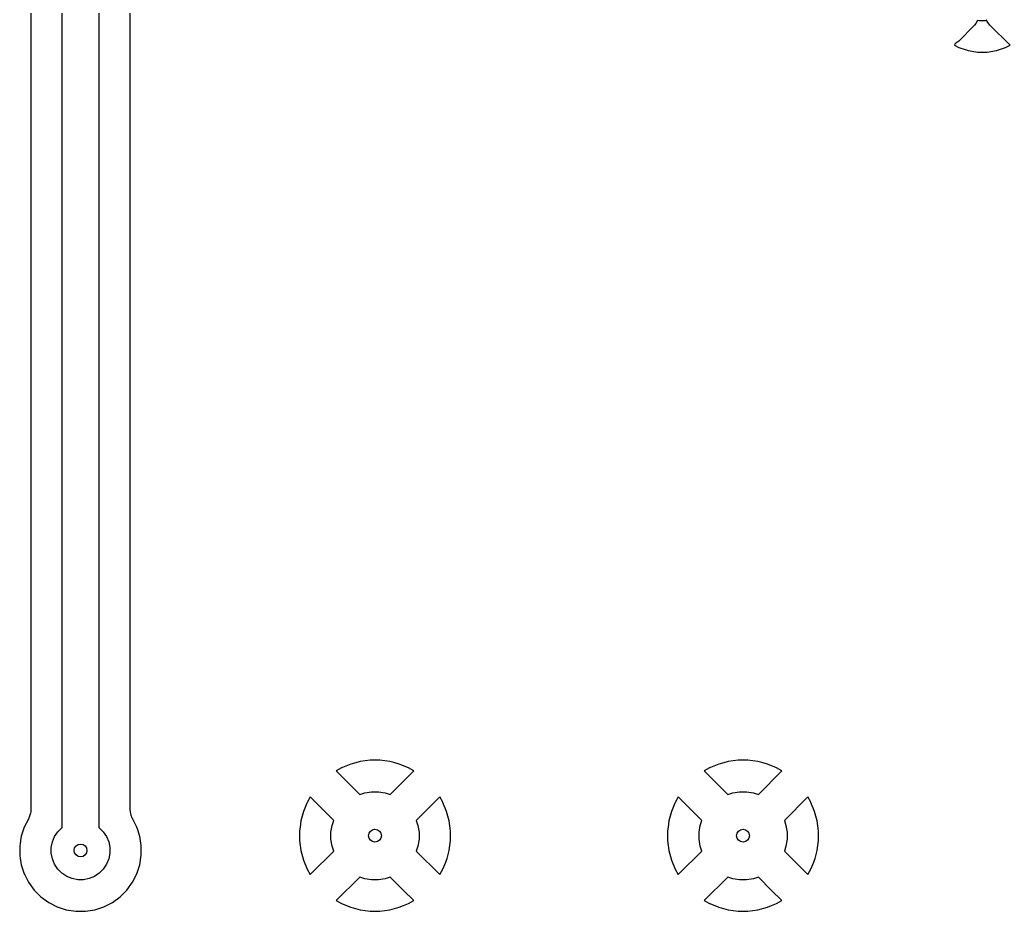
# Model space of a CAD drawing. Header units: millimetres. Extents: x 20 to 168, y -138 to -20.
# Drawn here: x 66.35 to 93.26, y -69.99 to -45.77 of the extents above; entities that cross this region are included whole.
import ezdxf

# ---------------------------------------------------------------- set-up
doc = ezdxf.new("R2010")
doc.units = ezdxf.units.MM
doc.layers.add('B.Cu', color=253, linetype='CONTINUOUS', true_color=0x83a598)
doc.layers.add('Edge.Cuts', color=40, linetype='CONTINUOUS', true_color=0xfabd2f)

msp = doc.modelspace()

# ---------------------------------------------------------------- linework, layer by layer
at = {"layer": 'B.Cu', "linetype": 'CONTINUOUS'}
for p, q in [((67.5, -67.71657), (67.5, -36.623429)), ((68.5, -36.623429), (68.5, -67.71657)), ((66.6495, -37.100872), (66.6495, -67.231255)), ((69.3505, -49.365639), (69.3505, -37.108744)), ((92.290641, -45.916464), (91.858522, -46.348583)), ((92.325046, -45.877234), (92.290641, -45.916464)), ((92.374193, -45.78672), (92.325046, -45.877234)), ((92.421586, -45.796148), (92.374193, -45.78672)), ((92.578414, -45.796148), (92.421586, -45.796148)), ((92.62659, -45.786564), (92.578414, -45.796148)), ((92.635983, -45.815473), (92.62659, -45.786564)), ((92.709356, -45.916463), (92.635983, -45.815473)), ((93.258337, -46.465444), (92.709356, -45.916463)), ((91.751641, -46.423871), (91.74166, -46.465444)), ((91.74166, -46.465444), (91.741661, -46.465444)), ((91.741661, -46.465445), (91.74166, -46.465445)), ((91.74166, -46.465445), (91.866617, -46.529113)), ((91.741661, -46.465444), (91.741661, -46.465445)), ((91.757532, -46.421957), (91.751641, -46.423871)), ((91.758362, -46.421353), (91.757532, -46.421957)), ((91.759338, -46.421031), (91.758362, -46.421353)), ((91.808802, -46.384707), (91.759338, -46.421031)), ((91.858522, -46.348583), (91.808802, -46.384707)), ((91.866617, -46.529113), (92.031287, -46.582617)), ((92.886377, -46.60937), (93.133379, -46.529114)), ((93.133379, -46.529114), (93.133384, -46.529112)), ((93.133384, -46.529112), (93.222007, -46.483957)), ((93.222007, -46.483957), (93.222012, -46.483954)), ((93.222012, -46.483954), (93.258337, -46.465444)), ((92.031287, -46.582617), (92.113621, -46.60937)), ((92.113621, -46.60937), (92.224493, -46.62693)), ((92.224493, -46.62693), (92.370142, -46.649999)), ((92.370142, -46.649999), (92.370144, -46.65)), ((92.370144, -46.65), (92.629855, -46.65)), ((92.629855, -46.65), (92.629857, -46.65)), ((92.629857, -46.649999), (92.886377, -46.60937)), ((92.629857, -46.65), (92.629857, -46.649999)), ((69.3505, -67.239129), (69.3505, -49.365639)), ((75.59921, -65.925075), (75.544352, -65.939773)), ((75.599213, -65.925074), (75.59921, -65.925075)), ((75.599216, -65.925074), (75.599213, -65.925074)), ((75.865641, -65.89), (75.599216, -65.925074)), ((75.865642, -65.89), (75.865641, -65.89)), ((76.134358, -65.89), (75.865642, -65.89)), ((76.134359, -65.89), (76.134358, -65.89)), ((76.400782, -65.925074), (76.134359, -65.89)), ((76.400789, -65.925075), (76.400782, -65.925074)), ((76.50793, -65.953783), (76.400789, -65.925075)), ((85.59921, -65.925075), (85.544352, -65.939773)), ((85.599213, -65.925074), (85.59921, -65.925075)), ((85.599216, -65.925074), (85.599213, -65.925074)), ((85.865641, -65.89), (85.599216, -65.925074)), ((85.865642, -65.89), (85.865641, -65.89)), ((86.134358, -65.89), (85.865642, -65.89)), ((86.134359, -65.89), (86.134358, -65.89)), ((86.400782, -65.925074), (86.134359, -65.89)), ((86.400789, -65.925075), (86.400782, -65.925074)), ((86.50793, -65.953783), (86.400789, -65.925075)), ((75.09136, -66.097467), (74.947583, -66.180475)), ((74.947583, -66.180475), (75.584309, -66.817201)), ((75.098957, -66.093081), (75.09136, -66.097467)), ((75.115528, -66.087456), (75.098957, -66.093081)), ((75.33964, -65.994625), (75.115528, -66.087456)), ((75.544352, -65.939773), (75.33964, -65.994625)), ((76.415689, -66.817201), (77.052416, -66.180476)), ((76.660355, -65.994624), (76.50793, -65.953783)), ((76.908641, -66.097468), (76.660355, -65.994624)), ((76.908651, -66.097473), (76.908641, -66.097468)), ((77.052416, -66.180475), (76.908651, -66.097473)), ((77.052416, -66.180476), (77.052415, -66.180475)), ((77.052415, -66.180475), (77.052416, -66.180475)), ((85.09136, -66.097467), (84.947583, -66.180475)), ((84.947583, -66.180475), (85.584309, -66.817201)), ((85.098957, -66.093081), (85.09136, -66.097467)), ((85.115528, -66.087456), (85.098957, -66.093081)), ((85.33964, -65.994625), (85.115528, -66.087456)), ((85.544352, -65.939773), (85.33964, -65.994625)), ((86.415689, -66.817201), (87.052416, -66.180476)), ((86.660355, -65.994624), (86.50793, -65.953783)), ((86.908641, -66.097468), (86.660355, -65.994624)), ((86.908651, -66.097473), (86.908641, -66.097468)), ((87.052416, -66.180475), (86.908651, -66.097473)), ((87.052416, -66.180476), (87.052415, -66.180475)), ((87.052415, -66.180475), (87.052416, -66.180475)), ((74.212053, -66.936813), (74.153081, -67.038957)), ((74.240475, -66.887583), (74.212053, -66.936813)), ((74.877201, -67.524309), (74.240475, -66.887583)), ((75.584309, -66.817201), (75.719866, -66.773156)), ((75.719866, -66.773156), (75.905849, -66.743699)), ((75.905849, -66.743699), (76.094151, -66.743699)), ((76.094151, -66.743699), (76.280134, -66.773156)), ((76.280134, -66.773156), (76.415689, -66.817201)), ((77.759521, -66.887582), (77.122797, -67.524305)), ((77.759522, -66.887582), (77.759521, -66.887582)), ((77.842528, -67.031352), (77.759522, -66.887582)), ((84.212053, -66.936813), (84.153081, -67.038957)), ((84.240475, -66.887583), (84.212053, -66.936813)), ((84.877201, -67.524309), (84.240475, -66.887583)), ((85.584309, -66.817201), (85.719866, -66.773156)), ((85.719866, -66.773156), (85.905849, -66.743699)), ((85.905849, -66.743699), (86.094151, -66.743699)), ((86.094151, -66.743699), (86.280134, -66.773156)), ((86.280134, -66.773156), (86.415689, -66.817201)), ((87.759521, -66.887582), (87.122797, -67.524305)), ((87.759522, -66.887582), (87.759521, -66.887582)), ((87.842528, -67.031352), (87.759522, -66.887582)), ((66.6495, -67.231255), (66.644587, -67.293674)), ((69.353265, -67.286022), (69.3505, -67.239129)), ((74.147456, -67.055528), (74.054625, -67.27964)), ((74.153081, -67.038957), (74.147456, -67.055528)), ((77.842626, -67.031553), (77.842528, -67.031352)), ((77.843469, -67.033623), (77.842626, -67.031553)), ((77.945373, -67.279639), (77.843469, -67.033623)), ((84.147456, -67.055528), (84.054625, -67.27964)), ((84.153081, -67.038957), (84.147456, -67.055528)), ((87.842626, -67.031553), (87.842528, -67.031352)), ((87.843469, -67.033623), (87.842626, -67.031553)), ((87.945373, -67.279639), (87.843469, -67.033623)), ((66.59089, -67.469993), (66.470422, -67.706423)), ((66.595786, -67.460045), (66.59089, -67.469993)), ((66.595805, -67.460005), (66.595786, -67.460045)), ((66.596964, -67.457542), (66.595805, -67.460005)), ((66.596971, -67.457527), (66.596964, -67.457542)), ((66.597751, -67.455846), (66.596971, -67.457527)), ((66.606864, -67.436079), (66.597751, -67.455846)), ((66.638604, -67.331448), (66.606864, -67.436079)), ((66.644587, -67.293674), (66.638604, -67.331448)), ((69.355264, -67.302913), (69.353265, -67.286022)), ((69.358917, -67.30248), (69.355264, -67.302913)), ((69.371248, -67.373), (69.358917, -67.30248)), ((69.370943, -67.373078), (69.371248, -67.373)), ((69.371374, -67.374779), (69.370943, -67.373078)), ((69.371691, -67.375532), (69.371374, -67.374779)), ((69.372846, -67.382134), (69.371691, -67.375532)), ((69.379058, -67.400838), (69.372846, -67.382134)), ((69.381956, -67.399875), (69.379058, -67.400838)), ((69.383755, -67.404143), (69.381956, -67.399875)), ((69.390872, -67.432684), (69.383755, -67.404143)), ((69.404848, -67.465609), (69.390872, -67.432684)), ((69.411634, -67.474949), (69.404848, -67.465609)), ((69.529579, -67.706428), (69.411634, -67.474949)), ((73.985074, -67.539216), (73.963062, -67.706424)), ((73.985076, -67.539207), (73.985074, -67.539216)), ((74.054625, -67.27964), (73.985076, -67.539207)), ((74.833156, -67.659866), (74.877201, -67.524309)), ((77.122797, -67.524305), (77.166844, -67.659866)), ((78.014924, -67.53921), (77.945373, -67.279639)), ((78.05, -67.805641), (78.014924, -67.53921)), ((83.985074, -67.539216), (83.963062, -67.706424)), ((83.985076, -67.539207), (83.985074, -67.539216)), ((84.054625, -67.27964), (83.985076, -67.539207)), ((84.833156, -67.659866), (84.877201, -67.524309)), ((87.122797, -67.524305), (87.166844, -67.659866)), ((88.014924, -67.53921), (87.945373, -67.279639)), ((88.05, -67.805641), (88.014924, -67.53921)), ((66.470422, -67.706423), (66.390141, -67.9535)), ((67.381592, -67.832485), (67.492485, -67.721592)), ((67.492485, -67.721592), (67.5, -67.71657)), ((68.5, -67.71657), (68.507515, -67.721592)), ((68.507515, -67.721592), (68.618408, -67.832485)), ((69.561815, -67.805641), (69.529579, -67.706428)), ((69.603278, -67.93325), (69.561815, -67.805641)), ((73.963062, -67.706424), (73.95, -67.805641)), ((73.95, -67.805641), (73.95, -68.074358)), ((74.803699, -67.845849), (74.833156, -67.659866)), ((77.166844, -67.659866), (77.196301, -67.845849)), ((78.05, -68.074358), (78.05, -67.805641)), ((83.963062, -67.706424), (83.95, -67.805641)), ((83.95, -67.805641), (83.95, -68.074358)), ((84.803699, -67.845849), (84.833156, -67.659866)), ((87.166844, -67.659866), (87.196301, -67.845849)), ((88.05, -68.074358), (88.05, -67.805641)), ((66.370998, -68.074359), (66.355599, -68.171591)), ((66.370999, -68.07436), (66.370998, -68.074359)), ((66.39014, -67.953505), (66.370999, -68.074358)), ((66.370999, -68.074358), (66.370999, -68.07436)), ((66.390141, -67.953502), (66.39014, -67.953505)), ((66.390141, -67.9535), (66.390141, -67.953502)), ((67.234448, -68.107772), (67.294463, -67.962883)), ((67.294463, -67.962883), (67.381592, -67.832485)), ((68.618408, -67.832485), (68.705537, -67.962883)), ((68.705537, -67.962883), (68.765552, -68.107772)), ((69.609858, -67.953499), (69.603278, -67.93325)), ((69.609858, -67.953502), (69.609858, -67.953499)), ((69.60986, -67.953507), (69.609858, -67.953502)), ((69.6505, -68.210103), (69.60986, -67.953507)), ((73.95, -68.074358), (73.985075, -68.340789)), ((74.803699, -68.034151), (74.803699, -67.845849)), ((74.833156, -68.220134), (74.803699, -68.034151)), ((77.196301, -68.034151), (77.166844, -68.220134)), ((77.196301, -67.845849), (77.196301, -68.034151)), ((78.014924, -68.340789), (78.05, -68.074358)), ((83.95, -68.074358), (83.985075, -68.340789)), ((84.803699, -68.034151), (84.803699, -67.845849)), ((84.833156, -68.220134), (84.803699, -68.034151)), ((87.196301, -68.034151), (87.166844, -68.220134)), ((87.196301, -67.845849), (87.196301, -68.034151)), ((88.014924, -68.340789), (88.05, -68.074358)), ((66.355599, -68.171591), (66.3495, -68.210103)), ((66.3495, -68.210103), (66.3495, -68.469897)), ((67.203852, -68.261586), (67.234448, -68.107772)), ((67.203852, -68.418414), (67.203852, -68.261586)), ((68.765552, -68.107772), (68.796148, -68.261586)), ((68.796148, -68.261586), (68.796148, -68.418414)), ((69.6505, -68.469897), (69.6505, -68.210103)), ((73.985075, -68.340789), (73.985076, -68.340791)), ((73.985076, -68.340791), (74.054624, -68.600355)), ((74.877201, -68.355689), (74.833156, -68.220134)), ((77.166844, -68.220134), (77.122798, -68.355691)), ((77.957627, -68.554626), (78.014924, -68.340789)), ((83.985075, -68.340789), (83.985076, -68.340791)), ((83.985076, -68.340791), (84.054624, -68.600355)), ((84.877201, -68.355689), (84.833156, -68.220134)), ((87.166844, -68.220134), (87.122798, -68.355691)), ((87.957627, -68.554626), (88.014924, -68.340789)), ((66.3495, -68.469897), (66.36292, -68.554626)), ((66.36292, -68.554626), (66.370163, -68.60036)), ((66.370163, -68.60036), (66.370163, -68.600362)), ((66.370163, -68.600362), (66.390138, -68.72649)), ((67.234448, -68.572228), (67.203852, -68.418414)), ((67.294463, -68.717117), (67.234448, -68.572228)), ((68.765552, -68.572228), (68.705537, -68.717117)), ((68.796148, -68.418414), (68.765552, -68.572228)), ((69.60986, -68.726493), (69.6505, -68.469897)), ((74.054624, -68.600355), (74.054625, -68.600359)), ((74.054625, -68.600359), (74.054626, -68.60036)), ((74.054626, -68.60036), (74.157467, -68.848639)), ((74.240475, -68.992415), (74.877201, -68.355689)), ((77.122798, -68.355691), (77.759522, -68.992415)), ((77.921718, -68.657468), (77.945371, -68.600366)), ((77.945371, -68.600366), (77.957627, -68.554626)), ((84.054624, -68.600355), (84.054625, -68.600359)), ((84.054625, -68.600359), (84.054626, -68.60036)), ((84.054626, -68.60036), (84.157467, -68.848639)), ((84.240475, -68.992415), (84.877201, -68.355689)), ((87.122798, -68.355691), (87.759522, -68.992415)), ((87.921718, -68.657468), (87.945371, -68.600366)), ((87.945371, -68.600366), (87.957627, -68.554626)), ((66.390138, -68.72649), (66.470421, -68.973573)), ((67.381592, -68.847515), (67.294463, -68.717117)), ((67.492485, -68.958408), (67.381592, -68.847515)), ((68.618408, -68.847515), (68.507515, -68.958408)), ((68.705537, -68.717117), (68.618408, -68.847515)), ((69.529579, -68.973572), (69.60986, -68.726493)), ((74.157467, -68.848639), (74.15747, -68.848645)), ((74.15747, -68.848645), (74.240475, -68.992415)), ((77.771259, -68.972087), (77.842511, -68.848677)), ((77.842511, -68.848677), (77.84252, -68.848659)), ((77.84252, -68.848659), (77.842532, -68.848639)), ((77.842532, -68.848639), (77.842533, -68.848637)), ((77.842533, -68.848637), (77.921718, -68.657468)), ((84.157467, -68.848639), (84.15747, -68.848645)), ((84.15747, -68.848645), (84.240475, -68.992415)), ((87.771259, -68.972087), (87.842511, -68.848677)), ((87.842511, -68.848677), (87.84252, -68.848659)), ((87.84252, -68.848659), (87.842532, -68.848639)), ((87.842532, -68.848639), (87.842533, -68.848637)), ((87.842533, -68.848637), (87.921718, -68.657468)), ((66.470421, -68.973573), (66.470424, -68.973579)), ((66.470424, -68.973579), (66.483861, -68.999951)), ((66.483861, -68.999951), (66.588365, -69.20505)), ((67.622883, -69.045537), (67.492485, -68.958408)), ((67.767772, -69.105552), (67.622883, -69.045537)), ((67.921586, -69.136148), (67.767772, -69.105552)), ((68.078414, -69.136148), (67.921586, -69.136148)), ((68.232228, -69.105552), (68.078414, -69.136148)), ((68.377117, -69.045537), (68.232228, -69.105552)), ((68.507515, -68.958408), (68.377117, -69.045537)), ((69.411634, -69.205051), (69.529579, -68.973572)), ((75.584306, -69.062797), (74.947582, -69.699521)), ((75.719866, -69.106844), (75.584306, -69.062797)), ((75.905849, -69.136301), (75.719866, -69.106844)), ((76.094151, -69.136301), (75.905849, -69.136301)), ((76.280134, -69.106844), (76.094151, -69.136301)), ((76.415692, -69.062798), (76.280134, -69.106844)), ((76.768119, -69.415226), (76.415692, -69.062798)), ((77.759522, -68.992415), (77.759523, -68.992415)), ((77.759523, -68.992415), (77.771259, -68.972087)), ((85.584306, -69.062797), (84.947582, -69.699521)), ((85.719866, -69.106844), (85.584306, -69.062797)), ((85.905849, -69.136301), (85.719866, -69.106844)), ((86.094151, -69.136301), (85.905849, -69.136301)), ((86.280134, -69.106844), (86.094151, -69.136301)), ((86.415692, -69.062798), (86.280134, -69.106844)), ((86.768119, -69.415226), (86.415692, -69.062798)), ((87.759522, -68.992415), (87.759523, -68.992415)), ((87.759523, -68.992415), (87.771259, -68.972087)), ((66.588365, -69.20505), (66.588366, -69.205051)), ((66.588366, -69.205051), (66.741069, -69.415229)), ((66.741069, -69.415229), (66.924771, -69.598931)), ((69.075229, -69.598931), (69.258931, -69.415229)), ((69.258931, -69.415229), (69.411634, -69.205051)), ((77.052415, -69.699522), (76.768119, -69.415226)), ((87.052415, -69.699522), (86.768119, -69.415226)), ((66.924771, -69.598931), (67.134949, -69.751634)), ((68.865051, -69.751634), (69.075229, -69.598931)), ((67.134949, -69.751634), (67.366428, -69.869579)), ((67.366428, -69.869579), (67.613507, -69.94986)), ((67.613507, -69.94986), (67.870103, -69.9905)), ((68.129897, -69.9905), (68.386493, -69.94986)), ((68.386493, -69.94986), (68.633572, -69.869579)), ((68.633572, -69.869579), (68.865051, -69.751634)), ((74.947582, -69.699521), (74.947582, -69.699522)), ((74.947582, -69.699522), (75.091356, -69.78253)), ((75.091356, -69.78253), (75.091359, -69.782531)), ((75.091359, -69.782531), (75.091553, -69.782626)), ((75.091553, -69.782626), (75.093623, -69.783469)), ((75.093623, -69.783469), (75.339639, -69.885373)), ((75.339639, -69.885373), (75.59921, -69.954924)), ((75.59921, -69.954924), (75.865642, -69.99)), ((76.134358, -69.99), (76.400789, -69.954924)), ((76.400789, -69.954924), (76.66036, -69.885373)), ((76.66036, -69.885373), (76.660366, -69.88537)), ((76.660366, -69.88537), (76.660368, -69.88537)), ((76.660368, -69.88537), (76.770771, -69.839639)), ((76.770771, -69.839639), (76.908637, -69.782533)), ((76.908637, -69.782533), (76.908639, -69.782532)), ((76.908639, -69.782532), (76.908659, -69.78252)), ((76.908659, -69.78252), (76.908677, -69.782511)), ((76.908677, -69.782511), (77.052413, -69.699524)), ((77.052412, -69.699524), (77.052415, -69.699523)), ((77.052413, -69.699524), (77.052412, -69.699524)), ((77.052415, -69.699523), (77.052415, -69.699522)), ((84.947582, -69.699521), (84.947582, -69.699522)), ((84.947582, -69.699522), (85.091356, -69.78253)), ((85.091356, -69.78253), (85.091359, -69.782531)), ((85.091359, -69.782531), (85.091553, -69.782626)), ((85.091553, -69.782626), (85.093623, -69.783469)), ((85.093623, -69.783469), (85.339639, -69.885373)), ((85.339639, -69.885373), (85.59921, -69.954924)), ((85.59921, -69.954924), (85.865642, -69.99)), ((86.134358, -69.99), (86.400789, -69.954924)), ((86.400789, -69.954924), (86.66036, -69.885373)), ((86.66036, -69.885373), (86.660366, -69.88537)), ((86.660366, -69.88537), (86.660368, -69.88537)), ((86.660368, -69.88537), (86.770771, -69.839639)), ((86.770771, -69.839639), (86.908637, -69.782533)), ((86.908637, -69.782533), (86.908639, -69.782532)), ((86.908639, -69.782532), (86.908659, -69.78252)), ((86.908659, -69.78252), (86.908677, -69.782511)), ((86.908677, -69.782511), (87.052413, -69.699524)), ((87.052412, -69.699524), (87.052415, -69.699523)), ((87.052413, -69.699524), (87.052412, -69.699524)), ((87.052415, -69.699523), (87.052415, -69.699522)), ((67.870103, -69.9905), (67.870106, -69.9905)), ((67.870106, -69.9905), (68.129894, -69.9905)), ((68.129894, -69.9905), (68.129897, -69.9905)), ((75.865642, -69.99), (76.134353, -69.99)), ((76.134353, -69.99), (76.134358, -69.99)), ((85.865642, -69.99), (86.134353, -69.99)), ((86.134353, -69.99), (86.134358, -69.99))]:
    msp.add_line(p, q, dxfattribs=at)
at = {"layer": 'B.Cu'}
for centre in [(76, -67.94), (76, -67.94), (86, -67.94), (86, -67.94), (68, -68.34), (68, -68.34)]:
    msp.add_circle(centre, 0.175, dxfattribs=at)
at = {"layer": 'Edge.Cuts'}
for centre in [(76, -67.94), (86, -67.94), (68, -68.34)]:
    msp.add_circle(centre, 0.175, dxfattribs=at)

doc.saveas('drawing.dxf')
